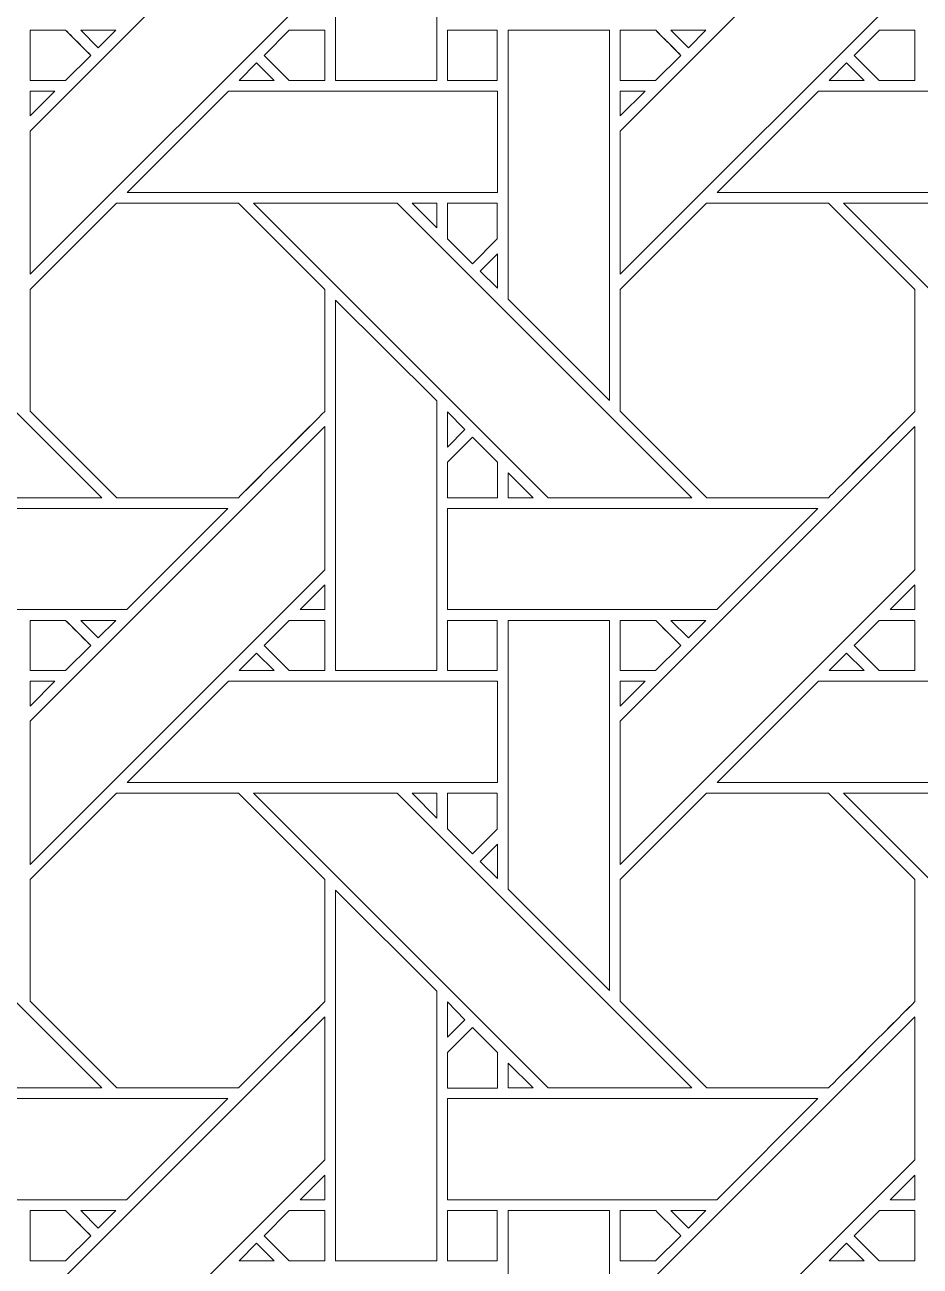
# Model space of a CAD drawing. Header units: inches. Extents: x 3.4 to 21.4, y 0.1 to 18.1.
# Drawn here: x 6.919 to 8.359, y 4.302 to 6.298 of the extents above; entities that cross this region are included whole.
import ezdxf

# ---------------------------------------------------------------- set-up
doc = ezdxf.new("R2010")
doc.units = ezdxf.units.IN
doc.header["$MEASUREMENT"] = 0
doc.layers.add('Design', color=7, linetype='Continuous', lineweight=0)

msp = doc.modelspace()

# ---------------------------------------------------------------- linework, layer by layer
at = {"layer": 'Design'}
for points, knots in [([(12.3829, 18.0948), (7.4123, 18.0948), (3.3829, 14.0653), (3.3829, 9.0948), (3.3829, 4.1242), (7.4123, 0.0948), (12.3829, 0.0948), (17.3534, 0.0948), (21.3829, 4.1242), (21.3829, 9.0948), (21.3829, 14.0653), (17.3534, 18.0948), (12.3829, 18.0948)], [0, 0, 0, 0, 1, 1, 1, 2, 2, 2, 3, 3, 3, 4, 4, 4, 4]), ([(12.3829, 17.2202), (7.8953, 17.2202), (4.2574, 13.5823), (4.2574, 9.0948), (4.2574, 4.6072), (7.8953, 0.9693), (12.3829, 0.9693), (16.8704, 0.9693), (20.5083, 4.6072), (20.5083, 9.0948), (20.5083, 13.5823), (16.8704, 17.2202), (12.3829, 17.2202)], [0, 0, 0, 0, 1, 1, 1, 2, 2, 2, 3, 3, 3, 4, 4, 4, 4]), ([(7.5816, 6.6419), (7.5816, 6.6419), (7.5816, 6.2082), (7.5816, 6.2082), (7.5816, 6.2082), (7.4188, 6.2082), (7.4188, 6.2082), (7.4188, 6.2082), (7.4188, 6.8041), (7.4188, 6.8041), (7.4188, 6.8041), (7.5816, 6.6419), (7.5816, 6.6419)], [0, 0, 0, 0, 1, 1, 1, 2, 2, 2, 3, 3, 3, 4, 4, 4, 4]), ([(6.928, 6.1269), (6.928, 6.1269), (7.4017, 6.6005), (7.4017, 6.6005), (7.4017, 6.6005), (7.4017, 6.3705), (7.4017, 6.3705), (7.4017, 6.3705), (6.928, 5.8968), (6.928, 5.8968), (6.928, 5.8968), (6.928, 6.1269), (6.928, 6.1269)], [0, 0, 0, 0, 1, 1, 1, 2, 2, 2, 3, 3, 3, 4, 4, 4, 4]), ([(7.8768, 6.1269), (7.8768, 6.1269), (8.3504, 6.6005), (8.3504, 6.6005), (8.3504, 6.6005), (8.3504, 6.3705), (8.3504, 6.3705), (8.3504, 6.3705), (7.8768, 5.8968), (7.8768, 5.8968), (7.8768, 5.8968), (7.8768, 6.1269), (7.8768, 6.1269)], [0, 0, 0, 0, 1, 1, 1, 2, 2, 2, 3, 3, 3, 4, 4, 4, 4]), ([(6.985, 6.289), (6.9902, 6.2839), (7.021, 6.2531), (7.0254, 6.2486), (7.0254, 6.2486), (6.985, 6.2082), (6.985, 6.2082), (6.985, 6.2082), (6.928, 6.2082), (6.928, 6.2082), (6.928, 6.2082), (6.928, 6.289), (6.928, 6.289), (6.928, 6.289), (6.985, 6.289), (6.985, 6.289)], [0, 0, 0, 0, 1, 1, 1, 2, 2, 2, 3, 3, 3, 4, 4, 4, 5, 5, 5, 5]), ([(6.928, 6.289), (6.928, 6.289), (6.985, 6.289), (6.985, 6.289), (6.9907, 6.2834), (7.0014, 6.2727), (7.0111, 6.263), (7.0111, 6.263), (7.0254, 6.2486), (7.0254, 6.2486), (7.0254, 6.2486), (6.985, 6.2082), (6.985, 6.2082), (6.985, 6.2082), (6.928, 6.2082), (6.928, 6.2082), (6.928, 6.2082), (6.928, 6.289), (6.928, 6.289)], [0, 0, 0, 0, 1, 1, 1, 2, 2, 2, 3, 3, 3, 4, 4, 4, 5, 5, 5, 6, 6, 6, 6]), ([(7.0659, 6.289), (7.0659, 6.289), (7.0376, 6.2608), (7.0376, 6.2608), (7.0376, 6.2608), (7.0095, 6.289), (7.0095, 6.289), (7.0095, 6.289), (7.0659, 6.289), (7.0659, 6.289)], [0, 0, 0, 0, 1, 1, 1, 2, 2, 2, 3, 3, 3, 3]), ([(7.3445, 6.2082), (7.3445, 6.2082), (7.3042, 6.2486), (7.3042, 6.2486), (7.3042, 6.2486), (7.3446, 6.289), (7.3446, 6.289), (7.3446, 6.289), (7.4017, 6.289), (7.4017, 6.289), (7.4017, 6.289), (7.4017, 6.2082), (7.4017, 6.2082), (7.4017, 6.2082), (7.3445, 6.2082), (7.3445, 6.2082)], [0, 0, 0, 0, 1, 1, 1, 2, 2, 2, 3, 3, 3, 4, 4, 4, 5, 5, 5, 5]), ([(7.3042, 6.2486), (7.3042, 6.2486), (7.3446, 6.289), (7.3446, 6.289), (7.3446, 6.289), (7.4017, 6.289), (7.4017, 6.289), (7.4017, 6.289), (7.4017, 6.2082), (7.4017, 6.2082), (7.4017, 6.2082), (7.3445, 6.2082), (7.3445, 6.2082), (7.3445, 6.2082), (7.3042, 6.2486), (7.3042, 6.2486)], [0, 0, 0, 0, 1, 1, 1, 2, 2, 2, 3, 3, 3, 4, 4, 4, 5, 5, 5, 5]), ([(7.5989, 6.2082), (7.5989, 6.2082), (7.5989, 6.289), (7.5989, 6.289), (7.5989, 6.289), (7.6791, 6.289), (7.6791, 6.289), (7.6791, 6.289), (7.6791, 6.2082), (7.6791, 6.2082), (7.6791, 6.2082), (7.5989, 6.2082), (7.5989, 6.2082)], [0, 0, 0, 0, 1, 1, 1, 2, 2, 2, 3, 3, 3, 4, 4, 4, 4]), ([(7.5989, 6.289), (7.5989, 6.289), (7.6791, 6.289), (7.6791, 6.289), (7.6791, 6.289), (7.6791, 6.2082), (7.6791, 6.2082), (7.6791, 6.2082), (7.5989, 6.2082), (7.5989, 6.2082), (7.5989, 6.2082), (7.5989, 6.289), (7.5989, 6.289)], [0, 0, 0, 0, 1, 1, 1, 2, 2, 2, 3, 3, 3, 4, 4, 4, 4]), ([(7.8596, 6.289), (7.8596, 6.289), (7.8596, 5.6939), (7.8596, 5.6939), (7.8596, 5.6939), (7.6967, 5.8568), (7.6967, 5.8568), (7.6967, 5.8568), (7.6967, 6.289), (7.6967, 6.289), (7.6967, 6.289), (7.8596, 6.289), (7.8596, 6.289)], [0, 0, 0, 0, 1, 1, 1, 2, 2, 2, 3, 3, 3, 4, 4, 4, 4]), ([(7.8767, 6.2082), (7.8767, 6.2082), (7.8767, 6.289), (7.8767, 6.289), (7.8767, 6.289), (7.9338, 6.289), (7.9338, 6.289), (7.9389, 6.2839), (7.9697, 6.2531), (7.9741, 6.2486), (7.9741, 6.2486), (7.9337, 6.2082), (7.9337, 6.2082), (7.9337, 6.2082), (7.8767, 6.2082), (7.8767, 6.2082)], [0, 0, 0, 0, 1, 1, 1, 2, 2, 2, 3, 3, 3, 4, 4, 4, 5, 5, 5, 5]), ([(7.959, 6.2638), (7.959, 6.2638), (7.9741, 6.2486), (7.9741, 6.2486), (7.9741, 6.2486), (7.9337, 6.2082), (7.9337, 6.2082), (7.9337, 6.2082), (7.8767, 6.2082), (7.8767, 6.2082), (7.8767, 6.2082), (7.8767, 6.289), (7.8767, 6.289), (7.8767, 6.289), (7.9338, 6.289), (7.9338, 6.289), (7.9393, 6.2835), (7.9495, 6.2733), (7.959, 6.2638)], [0, 0, 0, 0, 1, 1, 1, 2, 2, 2, 3, 3, 3, 4, 4, 4, 5, 5, 5, 6, 6, 6, 6]), ([(7.9582, 6.289), (7.9582, 6.289), (8.0146, 6.289), (8.0146, 6.289), (8.0146, 6.289), (7.9864, 6.2608), (7.9864, 6.2608), (7.9864, 6.2608), (7.9582, 6.289), (7.9582, 6.289)], [0, 0, 0, 0, 1, 1, 1, 2, 2, 2, 3, 3, 3, 3]), ([(8.2933, 6.2082), (8.2933, 6.2082), (8.2529, 6.2486), (8.2529, 6.2486), (8.2529, 6.2486), (8.2934, 6.289), (8.2934, 6.289), (8.2934, 6.289), (8.3504, 6.289), (8.3504, 6.289), (8.3504, 6.289), (8.3504, 6.2082), (8.3504, 6.2082), (8.3504, 6.2082), (8.2933, 6.2082), (8.2933, 6.2082)], [0, 0, 0, 0, 1, 1, 1, 2, 2, 2, 3, 3, 3, 4, 4, 4, 5, 5, 5, 5]), ([(8.2529, 6.2486), (8.2529, 6.2486), (8.2934, 6.289), (8.2934, 6.289), (8.2934, 6.289), (8.3504, 6.289), (8.3504, 6.289), (8.3504, 6.289), (8.3504, 6.2082), (8.3504, 6.2082), (8.3504, 6.2082), (8.2933, 6.2082), (8.2933, 6.2082), (8.2933, 6.2082), (8.2529, 6.2486), (8.2529, 6.2486)], [0, 0, 0, 0, 1, 1, 1, 2, 2, 2, 3, 3, 3, 4, 4, 4, 5, 5, 5, 5]), ([(7.3204, 6.2082), (7.3204, 6.2082), (7.2639, 6.2082), (7.2639, 6.2082), (7.2639, 6.2082), (7.2921, 6.2365), (7.2921, 6.2365), (7.2921, 6.2365), (7.3204, 6.2082), (7.3204, 6.2082)], [0, 0, 0, 0, 1, 1, 1, 2, 2, 2, 3, 3, 3, 3]), ([(8.2691, 6.2082), (8.2691, 6.2082), (8.2126, 6.2082), (8.2126, 6.2082), (8.2126, 6.2082), (8.2408, 6.2365), (8.2408, 6.2365), (8.2408, 6.2365), (8.2691, 6.2082), (8.2691, 6.2082)], [0, 0, 0, 0, 1, 1, 1, 2, 2, 2, 3, 3, 3, 3]), ([(6.9679, 6.1911), (6.9679, 6.1911), (6.928, 6.1513), (6.928, 6.1513), (6.928, 6.1513), (6.928, 6.1911), (6.928, 6.1911), (6.928, 6.1911), (6.9679, 6.1911), (6.9679, 6.1911)], [0, 0, 0, 0, 1, 1, 1, 2, 2, 2, 3, 3, 3, 3]), ([(7.2467, 6.1911), (7.2467, 6.1911), (7.6792, 6.1911), (7.6792, 6.1911), (7.6792, 6.1911), (7.6792, 6.0283), (7.6792, 6.0283), (7.6792, 6.0283), (7.0839, 6.0283), (7.0839, 6.0283), (7.0839, 6.0283), (7.2467, 6.1911), (7.2467, 6.1911)], [0, 0, 0, 0, 1, 1, 1, 2, 2, 2, 3, 3, 3, 4, 4, 4, 4]), ([(7.9166, 6.1911), (7.9166, 6.1911), (7.8768, 6.1513), (7.8768, 6.1513), (7.8768, 6.1513), (7.8768, 6.1911), (7.8768, 6.1911), (7.8768, 6.1911), (7.9166, 6.1911), (7.9166, 6.1911)], [0, 0, 0, 0, 1, 1, 1, 2, 2, 2, 3, 3, 3, 3]), ([(8.0326, 6.0283), (8.0326, 6.0283), (8.1954, 6.1911), (8.1954, 6.1911), (8.1954, 6.1911), (8.6279, 6.1911), (8.6279, 6.1911), (8.6279, 6.1911), (8.6279, 6.0283), (8.6279, 6.0283), (8.6279, 6.0283), (8.0326, 6.0283), (8.0326, 6.0283)], [0, 0, 0, 0, 1, 1, 1, 2, 2, 2, 3, 3, 3, 4, 4, 4, 4]), ([(6.3385, 6.0112), (6.3385, 6.0112), (6.5694, 6.0112), (6.5694, 6.0112), (6.5694, 6.0112), (7.043, 5.5375), (7.043, 5.5375), (7.043, 5.5375), (6.812, 5.5375), (6.812, 5.5375), (6.812, 5.5375), (6.3385, 6.0112), (6.3385, 6.0112)], [0, 0, 0, 0, 1, 1, 1, 2, 2, 2, 3, 3, 3, 4, 4, 4, 4]), ([(7.0667, 6.0111), (7.0667, 6.0111), (7.2629, 6.0111), (7.2629, 6.0111), (7.2629, 6.0111), (7.4016, 5.8724), (7.4016, 5.8724), (7.4016, 5.8724), (7.4016, 5.6762), (7.4016, 5.6762), (7.3838, 5.6582), (7.2719, 5.5465), (7.2629, 5.5375), (7.2629, 5.5375), (7.0672, 5.5375), (7.0672, 5.5375), (7.0672, 5.5375), (6.928, 5.6767), (6.928, 5.6767), (6.928, 5.6767), (6.928, 5.8724), (6.928, 5.8724), (6.928, 5.8724), (7.0667, 6.0111), (7.0667, 6.0111)], [0, 0, 0, 0, 1, 1, 1, 2, 2, 2, 3, 3, 3, 4, 4, 4, 5, 5, 5, 6, 6, 6, 7, 7, 7, 8, 8, 8, 8]), ([(6.928, 5.6767), (6.928, 5.6767), (6.928, 5.8724), (6.928, 5.8724), (6.928, 5.8724), (7.0667, 6.0111), (7.0667, 6.0111), (7.0667, 6.0111), (7.2629, 6.0111), (7.2629, 6.0111), (7.2629, 6.0111), (7.4016, 5.8724), (7.4016, 5.8724), (7.4016, 5.8724), (7.4016, 5.6762), (7.4016, 5.6762), (7.3836, 5.658), (7.2717, 5.5463), (7.2629, 5.5375), (7.2629, 5.5375), (7.0672, 5.5375), (7.0672, 5.5375), (7.0672, 5.5375), (6.928, 5.6767), (6.928, 5.6767)], [0, 0, 0, 0, 1, 1, 1, 2, 2, 2, 3, 3, 3, 4, 4, 4, 5, 5, 5, 6, 6, 6, 7, 7, 7, 8, 8, 8, 8]), ([(7.2872, 6.0112), (7.2872, 6.0112), (7.5181, 6.0112), (7.5181, 6.0112), (7.5181, 6.0112), (7.9918, 5.5375), (7.9918, 5.5375), (7.9918, 5.5375), (7.7607, 5.5375), (7.7607, 5.5375), (7.7607, 5.5375), (7.2872, 6.0112), (7.2872, 6.0112)], [0, 0, 0, 0, 1, 1, 1, 2, 2, 2, 3, 3, 3, 4, 4, 4, 4]), ([(7.5817, 6.0111), (7.5817, 6.0111), (7.5817, 5.9713), (7.5817, 5.9713), (7.5817, 5.9713), (7.5422, 6.0111), (7.5422, 6.0111), (7.5422, 6.0111), (7.5817, 6.0111), (7.5817, 6.0111)], [0, 0, 0, 0, 1, 1, 1, 2, 2, 2, 3, 3, 3, 3]), ([(7.6791, 6.0111), (7.6791, 6.0111), (7.6791, 5.9535), (7.6791, 5.9535), (7.6791, 5.9535), (7.6392, 5.9136), (7.6392, 5.9136), (7.6392, 5.9136), (7.5988, 5.9539), (7.5988, 5.9539), (7.5988, 5.9539), (7.5988, 6.0111), (7.5988, 6.0111), (7.5988, 6.0111), (7.6791, 6.0111), (7.6791, 6.0111)], [0, 0, 0, 0, 1, 1, 1, 2, 2, 2, 3, 3, 3, 4, 4, 4, 5, 5, 5, 5]), ([(7.6392, 5.9136), (7.6392, 5.9136), (7.5988, 5.9539), (7.5988, 5.9539), (7.5988, 5.9539), (7.5988, 6.0111), (7.5988, 6.0111), (7.5988, 6.0111), (7.6791, 6.0111), (7.6791, 6.0111), (7.6791, 6.0111), (7.6791, 5.9535), (7.6791, 5.9535), (7.6791, 5.9535), (7.6392, 5.9136), (7.6392, 5.9136)], [0, 0, 0, 0, 1, 1, 1, 2, 2, 2, 3, 3, 3, 4, 4, 4, 5, 5, 5, 5]), ([(8.2117, 5.5375), (8.2117, 5.5375), (8.016, 5.5375), (8.016, 5.5375), (8.016, 5.5375), (7.8767, 5.6767), (7.8767, 5.6767), (7.8767, 5.6767), (7.8767, 5.8724), (7.8767, 5.8724), (7.8767, 5.8724), (8.0154, 6.0111), (8.0154, 6.0111), (8.0154, 6.0111), (8.2116, 6.0111), (8.2116, 6.0111), (8.2116, 6.0111), (8.3504, 5.8724), (8.3504, 5.8724), (8.3504, 5.8724), (8.3504, 5.6762), (8.3504, 5.6762), (8.3326, 5.6582), (8.2207, 5.5465), (8.2117, 5.5375)], [0, 0, 0, 0, 1, 1, 1, 2, 2, 2, 3, 3, 3, 4, 4, 4, 5, 5, 5, 6, 6, 6, 7, 7, 7, 8, 8, 8, 8]), ([(7.8767, 5.8724), (7.8767, 5.8724), (8.0154, 6.0111), (8.0154, 6.0111), (8.0154, 6.0111), (8.2116, 6.0111), (8.2116, 6.0111), (8.2116, 6.0111), (8.3504, 5.8724), (8.3504, 5.8724), (8.3504, 5.8724), (8.3504, 5.6762), (8.3504, 5.6762), (8.3324, 5.6581), (8.2205, 5.5464), (8.2117, 5.5375), (8.2117, 5.5375), (8.016, 5.5375), (8.016, 5.5375), (8.016, 5.5375), (7.8767, 5.6767), (7.8767, 5.6767), (7.8767, 5.6767), (7.8767, 5.8724), (7.8767, 5.8724)], [0, 0, 0, 0, 1, 1, 1, 2, 2, 2, 3, 3, 3, 4, 4, 4, 5, 5, 5, 6, 6, 6, 7, 7, 7, 8, 8, 8, 8]), ([(8.2359, 6.0112), (8.2359, 6.0112), (8.4669, 6.0112), (8.4669, 6.0112), (8.4669, 6.0112), (8.9405, 5.5375), (8.9405, 5.5375), (8.9405, 5.5375), (8.7095, 5.5375), (8.7095, 5.5375), (8.7095, 5.5375), (8.2359, 6.0112), (8.2359, 6.0112)], [0, 0, 0, 0, 1, 1, 1, 2, 2, 2, 3, 3, 3, 4, 4, 4, 4]), ([(7.6792, 5.9293), (7.6792, 5.9293), (7.6792, 5.8741), (7.6792, 5.8741), (7.6792, 5.8741), (7.6514, 5.9015), (7.6514, 5.9015), (7.6514, 5.9015), (7.6792, 5.9293), (7.6792, 5.9293)], [0, 0, 0, 0, 1, 1, 1, 2, 2, 2, 3, 3, 3, 3]), ([(7.5816, 5.6932), (7.5816, 5.6932), (7.5816, 5.2595), (7.5816, 5.2595), (7.5816, 5.2595), (7.4188, 5.2595), (7.4188, 5.2595), (7.4188, 5.2595), (7.4188, 5.8553), (7.4188, 5.8553), (7.4188, 5.8553), (7.5816, 5.6932), (7.5816, 5.6932)], [0, 0, 0, 0, 1, 1, 1, 2, 2, 2, 3, 3, 3, 4, 4, 4, 4]), ([(7.6271, 5.6471), (7.6271, 5.6471), (7.5989, 5.6189), (7.5989, 5.6189), (7.5989, 5.6189), (7.5989, 5.6757), (7.5989, 5.6757), (7.5989, 5.6757), (7.6271, 5.6471), (7.6271, 5.6471)], [0, 0, 0, 0, 1, 1, 1, 2, 2, 2, 3, 3, 3, 3]), ([(6.928, 5.1782), (6.928, 5.1782), (7.4017, 5.6518), (7.4017, 5.6518), (7.4017, 5.6518), (7.4017, 5.4217), (7.4017, 5.4217), (7.4017, 5.4217), (6.928, 4.9481), (6.928, 4.9481), (6.928, 4.9481), (6.928, 5.1782), (6.928, 5.1782)], [0, 0, 0, 0, 1, 1, 1, 2, 2, 2, 3, 3, 3, 4, 4, 4, 4]), ([(7.8768, 5.1782), (7.8768, 5.1782), (8.3504, 5.6518), (8.3504, 5.6518), (8.3504, 5.6518), (8.3504, 5.4217), (8.3504, 5.4217), (8.3504, 5.4217), (7.8768, 4.9481), (7.8768, 4.9481), (7.8768, 4.9481), (7.8768, 5.1782), (7.8768, 5.1782)], [0, 0, 0, 0, 1, 1, 1, 2, 2, 2, 3, 3, 3, 4, 4, 4, 4]), ([(7.5989, 5.5372), (7.5989, 5.5372), (7.5989, 5.5945), (7.5989, 5.5945), (7.5989, 5.5945), (7.6392, 5.6349), (7.6392, 5.6349), (7.6392, 5.6349), (7.6795, 5.5945), (7.6795, 5.5945), (7.6795, 5.5945), (7.6795, 5.5372), (7.6795, 5.5372), (7.6795, 5.5372), (7.5989, 5.5372), (7.5989, 5.5372)], [0, 0, 0, 0, 1, 1, 1, 2, 2, 2, 3, 3, 3, 4, 4, 4, 5, 5, 5, 5]), ([(7.5989, 5.5945), (7.5989, 5.5945), (7.6392, 5.6349), (7.6392, 5.6349), (7.6392, 5.6349), (7.6795, 5.5945), (7.6795, 5.5945), (7.6795, 5.5945), (7.6795, 5.5372), (7.6795, 5.5372), (7.6795, 5.5372), (7.5989, 5.5372), (7.5989, 5.5372), (7.5989, 5.5372), (7.5989, 5.5945), (7.5989, 5.5945)], [0, 0, 0, 0, 1, 1, 1, 2, 2, 2, 3, 3, 3, 4, 4, 4, 5, 5, 5, 5]), ([(7.7365, 5.5375), (7.7365, 5.5375), (7.6968, 5.5375), (7.6968, 5.5375), (7.6968, 5.5375), (7.6968, 5.5773), (7.6968, 5.5773), (7.6968, 5.5773), (7.7365, 5.5375), (7.7365, 5.5375)], [0, 0, 0, 0, 1, 1, 1, 2, 2, 2, 3, 3, 3, 3]), ([(6.6502, 5.3576), (6.6502, 5.3576), (6.6502, 5.5202), (6.6502, 5.5202), (6.6502, 5.5202), (7.2459, 5.5202), (7.2459, 5.5202), (7.2459, 5.5202), (7.0832, 5.3576), (7.0832, 5.3576), (7.0832, 5.3576), (6.6502, 5.3576), (6.6502, 5.3576)], [0, 0, 0, 0, 1, 1, 1, 2, 2, 2, 3, 3, 3, 4, 4, 4, 4]), ([(7.5989, 5.3576), (7.5989, 5.3576), (7.5989, 5.5202), (7.5989, 5.5202), (7.5989, 5.5202), (8.1946, 5.5202), (8.1946, 5.5202), (8.1946, 5.5202), (8.0319, 5.3576), (8.0319, 5.3576), (8.0319, 5.3576), (7.5989, 5.3576), (7.5989, 5.3576)], [0, 0, 0, 0, 1, 1, 1, 2, 2, 2, 3, 3, 3, 4, 4, 4, 4]), ([(7.3619, 5.3576), (7.3619, 5.3576), (7.4017, 5.3973), (7.4017, 5.3973), (7.4017, 5.3973), (7.4017, 5.3576), (7.4017, 5.3576), (7.4017, 5.3576), (7.3619, 5.3576), (7.3619, 5.3576)], [0, 0, 0, 0, 1, 1, 1, 2, 2, 2, 3, 3, 3, 3]), ([(8.3107, 5.3576), (8.3107, 5.3576), (8.3504, 5.3973), (8.3504, 5.3973), (8.3504, 5.3973), (8.3504, 5.3576), (8.3504, 5.3576), (8.3504, 5.3576), (8.3107, 5.3576), (8.3107, 5.3576)], [0, 0, 0, 0, 1, 1, 1, 2, 2, 2, 3, 3, 3, 3]), ([(6.985, 5.3403), (6.9902, 5.3351), (7.021, 5.3043), (7.0254, 5.2999), (7.0254, 5.2999), (6.985, 5.2595), (6.985, 5.2595), (6.985, 5.2595), (6.928, 5.2595), (6.928, 5.2595), (6.928, 5.2595), (6.928, 5.3403), (6.928, 5.3403), (6.928, 5.3403), (6.985, 5.3403), (6.985, 5.3403)], [0, 0, 0, 0, 1, 1, 1, 2, 2, 2, 3, 3, 3, 4, 4, 4, 5, 5, 5, 5]), ([(7.0096, 5.3158), (7.0155, 5.3098), (7.0212, 5.3041), (7.0254, 5.2999), (7.0254, 5.2999), (6.985, 5.2595), (6.985, 5.2595), (6.985, 5.2595), (6.928, 5.2595), (6.928, 5.2595), (6.928, 5.2595), (6.928, 5.3403), (6.928, 5.3403), (6.928, 5.3403), (6.985, 5.3403), (6.985, 5.3403), (6.9904, 5.3349), (7.0003, 5.3251), (7.0096, 5.3158)], [0, 0, 0, 0, 1, 1, 1, 2, 2, 2, 3, 3, 3, 4, 4, 4, 5, 5, 5, 6, 6, 6, 6]), ([(7.0095, 5.3403), (7.0095, 5.3403), (7.0659, 5.3403), (7.0659, 5.3403), (7.0659, 5.3403), (7.0376, 5.3121), (7.0376, 5.3121), (7.0376, 5.3121), (7.0095, 5.3403), (7.0095, 5.3403)], [0, 0, 0, 0, 1, 1, 1, 2, 2, 2, 3, 3, 3, 3]), ([(7.3445, 5.2595), (7.3445, 5.2595), (7.3042, 5.2998), (7.3042, 5.2998), (7.3042, 5.2998), (7.3446, 5.3403), (7.3446, 5.3403), (7.3446, 5.3403), (7.4017, 5.3403), (7.4017, 5.3403), (7.4017, 5.3403), (7.4017, 5.2595), (7.4017, 5.2595), (7.4017, 5.2595), (7.3445, 5.2595), (7.3445, 5.2595)], [0, 0, 0, 0, 1, 1, 1, 2, 2, 2, 3, 3, 3, 4, 4, 4, 5, 5, 5, 5]), ([(7.3042, 5.2998), (7.3042, 5.2998), (7.3446, 5.3403), (7.3446, 5.3403), (7.3446, 5.3403), (7.4017, 5.3403), (7.4017, 5.3403), (7.4017, 5.3403), (7.4017, 5.2595), (7.4017, 5.2595), (7.4017, 5.2595), (7.3445, 5.2595), (7.3445, 5.2595), (7.3445, 5.2595), (7.3042, 5.2998), (7.3042, 5.2998)], [0, 0, 0, 0, 1, 1, 1, 2, 2, 2, 3, 3, 3, 4, 4, 4, 5, 5, 5, 5]), ([(7.5989, 5.2595), (7.5989, 5.2595), (7.5989, 5.3403), (7.5989, 5.3403), (7.5989, 5.3403), (7.6791, 5.3403), (7.6791, 5.3403), (7.6791, 5.3403), (7.6791, 5.2595), (7.6791, 5.2595), (7.6791, 5.2595), (7.5989, 5.2595), (7.5989, 5.2595)], [0, 0, 0, 0, 1, 1, 1, 2, 2, 2, 3, 3, 3, 4, 4, 4, 4]), ([(7.5989, 5.3403), (7.5989, 5.3403), (7.6791, 5.3403), (7.6791, 5.3403), (7.6791, 5.3403), (7.6791, 5.2595), (7.6791, 5.2595), (7.6791, 5.2595), (7.5989, 5.2595), (7.5989, 5.2595), (7.5989, 5.2595), (7.5989, 5.3403), (7.5989, 5.3403)], [0, 0, 0, 0, 1, 1, 1, 2, 2, 2, 3, 3, 3, 4, 4, 4, 4]), ([(7.8596, 5.3403), (7.8596, 5.3403), (7.8596, 4.7452), (7.8596, 4.7452), (7.8596, 4.7452), (7.6967, 4.9081), (7.6967, 4.9081), (7.6967, 4.9081), (7.6967, 5.3403), (7.6967, 5.3403), (7.6967, 5.3403), (7.8596, 5.3403), (7.8596, 5.3403)], [0, 0, 0, 0, 1, 1, 1, 2, 2, 2, 3, 3, 3, 4, 4, 4, 4]), ([(7.8767, 5.2595), (7.8767, 5.2595), (7.8767, 5.3403), (7.8767, 5.3403), (7.8767, 5.3403), (7.9338, 5.3403), (7.9338, 5.3403), (7.9389, 5.3351), (7.9697, 5.3043), (7.9741, 5.2999), (7.9741, 5.2999), (7.9337, 5.2595), (7.9337, 5.2595), (7.9337, 5.2595), (7.8767, 5.2595), (7.8767, 5.2595)], [0, 0, 0, 0, 1, 1, 1, 2, 2, 2, 3, 3, 3, 4, 4, 4, 5, 5, 5, 5]), ([(7.8767, 5.3403), (7.8767, 5.3403), (7.9338, 5.3403), (7.9338, 5.3403), (7.939, 5.3351), (7.9698, 5.3042), (7.9741, 5.2999), (7.9741, 5.2999), (7.9337, 5.2595), (7.9337, 5.2595), (7.9337, 5.2595), (7.8767, 5.2595), (7.8767, 5.2595), (7.8767, 5.2595), (7.8767, 5.3403), (7.8767, 5.3403)], [0, 0, 0, 0, 1, 1, 1, 2, 2, 2, 3, 3, 3, 4, 4, 4, 5, 5, 5, 5]), ([(8.0146, 5.3403), (8.0146, 5.3403), (7.9864, 5.3121), (7.9864, 5.3121), (7.9864, 5.3121), (7.9582, 5.3403), (7.9582, 5.3403), (7.9582, 5.3403), (8.0146, 5.3403), (8.0146, 5.3403)], [0, 0, 0, 0, 1, 1, 1, 2, 2, 2, 3, 3, 3, 3]), ([(8.2933, 5.2595), (8.2933, 5.2595), (8.2529, 5.2998), (8.2529, 5.2998), (8.2529, 5.2998), (8.2933, 5.3403), (8.2933, 5.3403), (8.2933, 5.3403), (8.3504, 5.3403), (8.3504, 5.3403), (8.3504, 5.3403), (8.3504, 5.2595), (8.3504, 5.2595), (8.3504, 5.2595), (8.2933, 5.2595), (8.2933, 5.2595)], [0, 0, 0, 0, 1, 1, 1, 2, 2, 2, 3, 3, 3, 4, 4, 4, 5, 5, 5, 5]), ([(8.2529, 5.2998), (8.2529, 5.2998), (8.2933, 5.3403), (8.2933, 5.3403), (8.2933, 5.3403), (8.3504, 5.3403), (8.3504, 5.3403), (8.3504, 5.3403), (8.3504, 5.2595), (8.3504, 5.2595), (8.3504, 5.2595), (8.2933, 5.2595), (8.2933, 5.2595), (8.2933, 5.2595), (8.2529, 5.2998), (8.2529, 5.2998)], [0, 0, 0, 0, 1, 1, 1, 2, 2, 2, 3, 3, 3, 4, 4, 4, 5, 5, 5, 5]), ([(7.3204, 5.2595), (7.3204, 5.2595), (7.2639, 5.2595), (7.2639, 5.2595), (7.2639, 5.2595), (7.2921, 5.2878), (7.2921, 5.2878), (7.2921, 5.2878), (7.3204, 5.2595), (7.3204, 5.2595)], [0, 0, 0, 0, 1, 1, 1, 2, 2, 2, 3, 3, 3, 3]), ([(8.2691, 5.2595), (8.2691, 5.2595), (8.2126, 5.2595), (8.2126, 5.2595), (8.2126, 5.2595), (8.2408, 5.2878), (8.2408, 5.2878), (8.2408, 5.2878), (8.2691, 5.2595), (8.2691, 5.2595)], [0, 0, 0, 0, 1, 1, 1, 2, 2, 2, 3, 3, 3, 3]), ([(6.9679, 5.2424), (6.9679, 5.2424), (6.928, 5.2025), (6.928, 5.2025), (6.928, 5.2025), (6.928, 5.2424), (6.928, 5.2424), (6.928, 5.2424), (6.9679, 5.2424), (6.9679, 5.2424)], [0, 0, 0, 0, 1, 1, 1, 2, 2, 2, 3, 3, 3, 3]), ([(7.2467, 5.2424), (7.2467, 5.2424), (7.6792, 5.2424), (7.6792, 5.2424), (7.6792, 5.2424), (7.6792, 5.0795), (7.6792, 5.0795), (7.6792, 5.0795), (7.0839, 5.0795), (7.0839, 5.0795), (7.0839, 5.0795), (7.2467, 5.2424), (7.2467, 5.2424)], [0, 0, 0, 0, 1, 1, 1, 2, 2, 2, 3, 3, 3, 4, 4, 4, 4]), ([(7.9166, 5.2424), (7.9166, 5.2424), (7.8768, 5.2025), (7.8768, 5.2025), (7.8768, 5.2025), (7.8768, 5.2424), (7.8768, 5.2424), (7.8768, 5.2424), (7.9166, 5.2424), (7.9166, 5.2424)], [0, 0, 0, 0, 1, 1, 1, 2, 2, 2, 3, 3, 3, 3]), ([(8.1954, 5.2424), (8.1954, 5.2424), (8.6279, 5.2424), (8.6279, 5.2424), (8.6279, 5.2424), (8.6279, 5.0795), (8.6279, 5.0795), (8.6279, 5.0795), (8.0326, 5.0795), (8.0326, 5.0795), (8.0326, 5.0795), (8.1954, 5.2424), (8.1954, 5.2424)], [0, 0, 0, 0, 1, 1, 1, 2, 2, 2, 3, 3, 3, 4, 4, 4, 4]), ([(6.3385, 5.0624), (6.3385, 5.0624), (6.5694, 5.0624), (6.5694, 5.0624), (6.5694, 5.0624), (7.043, 4.5888), (7.043, 4.5888), (7.043, 4.5888), (6.812, 4.5888), (6.812, 4.5888), (6.812, 4.5888), (6.3385, 5.0624), (6.3385, 5.0624)], [0, 0, 0, 0, 1, 1, 1, 2, 2, 2, 3, 3, 3, 4, 4, 4, 4]), ([(7.0667, 5.0624), (7.0667, 5.0624), (7.2629, 5.0624), (7.2629, 5.0624), (7.2629, 5.0624), (7.4016, 4.9237), (7.4016, 4.9237), (7.4016, 4.9237), (7.4016, 4.7274), (7.4016, 4.7274), (7.3838, 4.7095), (7.2719, 4.5978), (7.2629, 4.5888), (7.2629, 4.5888), (7.0672, 4.5888), (7.0672, 4.5888), (7.0672, 4.5888), (6.928, 4.728), (6.928, 4.728), (6.928, 4.728), (6.928, 4.9237), (6.928, 4.9237), (6.928, 4.9237), (7.0667, 5.0624), (7.0667, 5.0624)], [0, 0, 0, 0, 1, 1, 1, 2, 2, 2, 3, 3, 3, 4, 4, 4, 5, 5, 5, 6, 6, 6, 7, 7, 7, 8, 8, 8, 8]), ([(6.928, 4.9237), (6.928, 4.9237), (7.0667, 5.0624), (7.0667, 5.0624), (7.0667, 5.0624), (7.2629, 5.0624), (7.2629, 5.0624), (7.2629, 5.0624), (7.4016, 4.9237), (7.4016, 4.9237), (7.4016, 4.9237), (7.4016, 4.7274), (7.4016, 4.7274), (7.3836, 4.7093), (7.2717, 4.5976), (7.2629, 4.5888), (7.2629, 4.5888), (7.0672, 4.5888), (7.0672, 4.5888), (7.0672, 4.5888), (6.928, 4.728), (6.928, 4.728), (6.928, 4.728), (6.928, 4.9237), (6.928, 4.9237)], [0, 0, 0, 0, 1, 1, 1, 2, 2, 2, 3, 3, 3, 4, 4, 4, 5, 5, 5, 6, 6, 6, 7, 7, 7, 8, 8, 8, 8]), ([(7.2872, 5.0624), (7.2872, 5.0624), (7.5181, 5.0624), (7.5181, 5.0624), (7.5181, 5.0624), (7.9918, 4.5888), (7.9918, 4.5888), (7.9918, 4.5888), (7.7607, 4.5888), (7.7607, 4.5888), (7.7607, 4.5888), (7.2872, 5.0624), (7.2872, 5.0624)], [0, 0, 0, 0, 1, 1, 1, 2, 2, 2, 3, 3, 3, 4, 4, 4, 4]), ([(7.5817, 5.0624), (7.5817, 5.0624), (7.5817, 5.0226), (7.5817, 5.0226), (7.5817, 5.0226), (7.5422, 5.0624), (7.5422, 5.0624), (7.5422, 5.0624), (7.5817, 5.0624), (7.5817, 5.0624)], [0, 0, 0, 0, 1, 1, 1, 2, 2, 2, 3, 3, 3, 3]), ([(7.6791, 5.0624), (7.6791, 5.0624), (7.6791, 5.0048), (7.6791, 5.0048), (7.6791, 5.0048), (7.6392, 4.9648), (7.6392, 4.9648), (7.6392, 4.9648), (7.5988, 5.0052), (7.5988, 5.0052), (7.5988, 5.0052), (7.5988, 5.0624), (7.5988, 5.0624), (7.5988, 5.0624), (7.6791, 5.0624), (7.6791, 5.0624)], [0, 0, 0, 0, 1, 1, 1, 2, 2, 2, 3, 3, 3, 4, 4, 4, 5, 5, 5, 5]), ([(7.6392, 4.9648), (7.6392, 4.9648), (7.5988, 5.0052), (7.5988, 5.0052), (7.5988, 5.0052), (7.5988, 5.0624), (7.5988, 5.0624), (7.5988, 5.0624), (7.6791, 5.0624), (7.6791, 5.0624), (7.6791, 5.0624), (7.6791, 5.0048), (7.6791, 5.0048), (7.6791, 5.0048), (7.6392, 4.9648), (7.6392, 4.9648)], [0, 0, 0, 0, 1, 1, 1, 2, 2, 2, 3, 3, 3, 4, 4, 4, 5, 5, 5, 5]), ([(8.2117, 4.5888), (8.2117, 4.5888), (8.016, 4.5888), (8.016, 4.5888), (8.016, 4.5888), (7.8767, 4.728), (7.8767, 4.728), (7.8767, 4.728), (7.8767, 4.9237), (7.8767, 4.9237), (7.8767, 4.9237), (8.0154, 5.0624), (8.0154, 5.0624), (8.0154, 5.0624), (8.2116, 5.0624), (8.2116, 5.0624), (8.2116, 5.0624), (8.3504, 4.9237), (8.3504, 4.9237), (8.3504, 4.9237), (8.3504, 4.7274), (8.3504, 4.7274), (8.3326, 4.7095), (8.2207, 4.5978), (8.2117, 4.5888)], [0, 0, 0, 0, 1, 1, 1, 2, 2, 2, 3, 3, 3, 4, 4, 4, 5, 5, 5, 6, 6, 6, 7, 7, 7, 8, 8, 8, 8]), ([(7.8767, 4.728), (7.8767, 4.728), (7.8767, 4.9237), (7.8767, 4.9237), (7.8767, 4.9237), (8.0154, 5.0624), (8.0154, 5.0624), (8.0154, 5.0624), (8.2116, 5.0624), (8.2116, 5.0624), (8.2116, 5.0624), (8.3504, 4.9237), (8.3504, 4.9237), (8.3504, 4.9237), (8.3504, 4.7274), (8.3504, 4.7274), (8.3324, 4.7094), (8.2206, 4.5977), (8.2117, 4.5888), (8.2117, 4.5888), (8.016, 4.5888), (8.016, 4.5888), (8.016, 4.5888), (7.8767, 4.728), (7.8767, 4.728)], [0, 0, 0, 0, 1, 1, 1, 2, 2, 2, 3, 3, 3, 4, 4, 4, 5, 5, 5, 6, 6, 6, 7, 7, 7, 8, 8, 8, 8]), ([(8.2359, 5.0624), (8.2359, 5.0624), (8.4669, 5.0624), (8.4669, 5.0624), (8.4669, 5.0624), (8.9405, 4.5888), (8.9405, 4.5888), (8.9405, 4.5888), (8.7095, 4.5888), (8.7095, 4.5888), (8.7095, 4.5888), (8.2359, 5.0624), (8.2359, 5.0624)], [0, 0, 0, 0, 1, 1, 1, 2, 2, 2, 3, 3, 3, 4, 4, 4, 4]), ([(7.6792, 4.9806), (7.6792, 4.9806), (7.6792, 4.9254), (7.6792, 4.9254), (7.6792, 4.9254), (7.6514, 4.9528), (7.6514, 4.9528), (7.6514, 4.9528), (7.6792, 4.9806), (7.6792, 4.9806)], [0, 0, 0, 0, 1, 1, 1, 2, 2, 2, 3, 3, 3, 3]), ([(7.5816, 4.7445), (7.5816, 4.7445), (7.5816, 4.3108), (7.5816, 4.3108), (7.5816, 4.3108), (7.4188, 4.3108), (7.4188, 4.3108), (7.4188, 4.3108), (7.4188, 4.9066), (7.4188, 4.9066), (7.4188, 4.9066), (7.5816, 4.7445), (7.5816, 4.7445)], [0, 0, 0, 0, 1, 1, 1, 2, 2, 2, 3, 3, 3, 4, 4, 4, 4]), ([(7.5989, 4.6702), (7.5989, 4.6702), (7.5989, 4.727), (7.5989, 4.727), (7.5989, 4.727), (7.6271, 4.6984), (7.6271, 4.6984), (7.6271, 4.6984), (7.5989, 4.6702), (7.5989, 4.6702)], [0, 0, 0, 0, 1, 1, 1, 2, 2, 2, 3, 3, 3, 3]), ([(6.928, 4.2294), (6.928, 4.2294), (7.4017, 4.703), (7.4017, 4.703), (7.4017, 4.703), (7.4017, 4.473), (7.4017, 4.473), (7.4017, 4.473), (6.928, 3.9994), (6.928, 3.9994), (6.928, 3.9994), (6.928, 4.2294), (6.928, 4.2294)], [0, 0, 0, 0, 1, 1, 1, 2, 2, 2, 3, 3, 3, 4, 4, 4, 4]), ([(7.8768, 4.2294), (7.8768, 4.2294), (8.3504, 4.703), (8.3504, 4.703), (8.3504, 4.703), (8.3504, 4.473), (8.3504, 4.473), (8.3504, 4.473), (7.8768, 3.9994), (7.8768, 3.9994), (7.8768, 3.9994), (7.8768, 4.2294), (7.8768, 4.2294)], [0, 0, 0, 0, 1, 1, 1, 2, 2, 2, 3, 3, 3, 4, 4, 4, 4]), ([(7.5989, 4.5885), (7.5989, 4.5885), (7.5989, 4.6458), (7.5989, 4.6458), (7.5989, 4.6458), (7.6392, 4.6861), (7.6392, 4.6861), (7.6392, 4.6861), (7.6795, 4.6458), (7.6795, 4.6458), (7.6795, 4.6458), (7.6795, 4.5885), (7.6795, 4.5885), (7.6795, 4.5885), (7.5989, 4.5885), (7.5989, 4.5885)], [0, 0, 0, 0, 1, 1, 1, 2, 2, 2, 3, 3, 3, 4, 4, 4, 5, 5, 5, 5]), ([(7.5989, 4.5885), (7.5989, 4.5885), (7.5989, 4.6458), (7.5989, 4.6458), (7.5989, 4.6458), (7.6392, 4.6861), (7.6392, 4.6861), (7.6392, 4.6861), (7.6795, 4.6458), (7.6795, 4.6458), (7.6795, 4.6458), (7.6795, 4.5885), (7.6795, 4.5885), (7.6795, 4.5885), (7.5989, 4.5885), (7.5989, 4.5885)], [0, 0, 0, 0, 1, 1, 1, 2, 2, 2, 3, 3, 3, 4, 4, 4, 5, 5, 5, 5]), ([(7.7365, 4.5888), (7.7365, 4.5888), (7.6968, 4.5888), (7.6968, 4.5888), (7.6968, 4.5888), (7.6968, 4.6286), (7.6968, 4.6286), (7.6968, 4.6286), (7.7365, 4.5888), (7.7365, 4.5888)], [0, 0, 0, 0, 1, 1, 1, 2, 2, 2, 3, 3, 3, 3]), ([(6.6502, 4.4088), (6.6502, 4.4088), (6.6502, 4.5715), (6.6502, 4.5715), (6.6502, 4.5715), (7.2459, 4.5715), (7.2459, 4.5715), (7.2459, 4.5715), (7.0831, 4.4088), (7.0831, 4.4088), (7.0831, 4.4088), (6.6502, 4.4088), (6.6502, 4.4088)], [0, 0, 0, 0, 1, 1, 1, 2, 2, 2, 3, 3, 3, 4, 4, 4, 4]), ([(7.5989, 4.4088), (7.5989, 4.4088), (7.5989, 4.5715), (7.5989, 4.5715), (7.5989, 4.5715), (8.1946, 4.5715), (8.1946, 4.5715), (8.1946, 4.5715), (8.0319, 4.4088), (8.0319, 4.4088), (8.0319, 4.4088), (7.5989, 4.4088), (7.5989, 4.4088)], [0, 0, 0, 0, 1, 1, 1, 2, 2, 2, 3, 3, 3, 4, 4, 4, 4]), ([(7.3619, 4.4089), (7.3619, 4.4089), (7.4017, 4.4486), (7.4017, 4.4486), (7.4017, 4.4486), (7.4017, 4.4089), (7.4017, 4.4089), (7.4017, 4.4089), (7.3619, 4.4089), (7.3619, 4.4089)], [0, 0, 0, 0, 1, 1, 1, 2, 2, 2, 3, 3, 3, 3]), ([(8.3107, 4.4089), (8.3107, 4.4089), (8.3504, 4.4486), (8.3504, 4.4486), (8.3504, 4.4486), (8.3504, 4.4089), (8.3504, 4.4089), (8.3504, 4.4089), (8.3107, 4.4089), (8.3107, 4.4089)], [0, 0, 0, 0, 1, 1, 1, 2, 2, 2, 3, 3, 3, 3]), ([(6.985, 4.3915), (6.9902, 4.3864), (7.021, 4.3556), (7.0254, 4.3512), (7.0254, 4.3512), (6.985, 4.3107), (6.985, 4.3107), (6.985, 4.3107), (6.928, 4.3107), (6.928, 4.3107), (6.928, 4.3107), (6.928, 4.3915), (6.928, 4.3915), (6.928, 4.3915), (6.985, 4.3915), (6.985, 4.3915)], [0, 0, 0, 0, 1, 1, 1, 2, 2, 2, 3, 3, 3, 4, 4, 4, 5, 5, 5, 5]), ([(6.928, 4.3915), (6.928, 4.3915), (6.985, 4.3915), (6.985, 4.3915), (6.985, 4.3915), (7.0254, 4.3512), (7.0254, 4.3512), (7.0254, 4.3512), (6.985, 4.3107), (6.985, 4.3107), (6.985, 4.3107), (6.928, 4.3107), (6.928, 4.3107), (6.928, 4.3107), (6.928, 4.3915), (6.928, 4.3915)], [0, 0, 0, 0, 1, 1, 1, 2, 2, 2, 3, 3, 3, 4, 4, 4, 5, 5, 5, 5]), ([(7.0659, 4.3916), (7.0659, 4.3916), (7.0376, 4.3634), (7.0376, 4.3634), (7.0376, 4.3634), (7.0095, 4.3916), (7.0095, 4.3916), (7.0095, 4.3916), (7.0659, 4.3916), (7.0659, 4.3916)], [0, 0, 0, 0, 1, 1, 1, 2, 2, 2, 3, 3, 3, 3]), ([(7.3445, 4.3107), (7.3445, 4.3107), (7.3042, 4.3511), (7.3042, 4.3511), (7.3042, 4.3511), (7.3446, 4.3915), (7.3446, 4.3915), (7.3446, 4.3915), (7.4017, 4.3915), (7.4017, 4.3915), (7.4017, 4.3915), (7.4017, 4.3107), (7.4017, 4.3107), (7.4017, 4.3107), (7.3445, 4.3107), (7.3445, 4.3107)], [0, 0, 0, 0, 1, 1, 1, 2, 2, 2, 3, 3, 3, 4, 4, 4, 5, 5, 5, 5]), ([(7.3042, 4.3511), (7.3042, 4.3511), (7.3446, 4.3915), (7.3446, 4.3915), (7.3446, 4.3915), (7.4017, 4.3915), (7.4017, 4.3915), (7.4017, 4.3915), (7.4017, 4.3107), (7.4017, 4.3107), (7.4017, 4.3107), (7.3445, 4.3107), (7.3445, 4.3107), (7.3445, 4.3107), (7.3042, 4.3511), (7.3042, 4.3511)], [0, 0, 0, 0, 1, 1, 1, 2, 2, 2, 3, 3, 3, 4, 4, 4, 5, 5, 5, 5]), ([(7.5989, 4.3107), (7.5989, 4.3107), (7.5989, 4.3915), (7.5989, 4.3915), (7.5989, 4.3915), (7.6791, 4.3915), (7.6791, 4.3915), (7.6791, 4.3915), (7.6791, 4.3107), (7.6791, 4.3107), (7.6791, 4.3107), (7.5989, 4.3107), (7.5989, 4.3107)], [0, 0, 0, 0, 1, 1, 1, 2, 2, 2, 3, 3, 3, 4, 4, 4, 4]), ([(7.5989, 4.3915), (7.5989, 4.3915), (7.6791, 4.3915), (7.6791, 4.3915), (7.6791, 4.3915), (7.6791, 4.3107), (7.6791, 4.3107), (7.6791, 4.3107), (7.5989, 4.3107), (7.5989, 4.3107), (7.5989, 4.3107), (7.5989, 4.3915), (7.5989, 4.3915)], [0, 0, 0, 0, 1, 1, 1, 2, 2, 2, 3, 3, 3, 4, 4, 4, 4]), ([(7.8596, 4.3916), (7.8596, 4.3916), (7.8596, 3.7964), (7.8596, 3.7964), (7.8596, 3.7964), (7.6967, 3.9594), (7.6967, 3.9594), (7.6967, 3.9594), (7.6967, 4.3916), (7.6967, 4.3916), (7.6967, 4.3916), (7.8596, 4.3916), (7.8596, 4.3916)], [0, 0, 0, 0, 1, 1, 1, 2, 2, 2, 3, 3, 3, 4, 4, 4, 4]), ([(7.8767, 4.3107), (7.8767, 4.3107), (7.8767, 4.3915), (7.8767, 4.3915), (7.8767, 4.3915), (7.9338, 4.3915), (7.9338, 4.3915), (7.9389, 4.3864), (7.9697, 4.3556), (7.9741, 4.3512), (7.9741, 4.3512), (7.9337, 4.3107), (7.9337, 4.3107), (7.9337, 4.3107), (7.8767, 4.3107), (7.8767, 4.3107)], [0, 0, 0, 0, 1, 1, 1, 2, 2, 2, 3, 3, 3, 4, 4, 4, 5, 5, 5, 5]), ([(7.9741, 4.3512), (7.9741, 4.3512), (7.9337, 4.3107), (7.9337, 4.3107), (7.9337, 4.3107), (7.8767, 4.3107), (7.8767, 4.3107), (7.8767, 4.3107), (7.8767, 4.3915), (7.8767, 4.3915), (7.8767, 4.3915), (7.9338, 4.3915), (7.9338, 4.3915), (7.9388, 4.3865), (7.9696, 4.3557), (7.9741, 4.3512)], [0, 0, 0, 0, 1, 1, 1, 2, 2, 2, 3, 3, 3, 4, 4, 4, 5, 5, 5, 5]), ([(7.9582, 4.3916), (7.9582, 4.3916), (8.0146, 4.3916), (8.0146, 4.3916), (8.0146, 4.3916), (7.9864, 4.3634), (7.9864, 4.3634), (7.9864, 4.3634), (7.9582, 4.3916), (7.9582, 4.3916)], [0, 0, 0, 0, 1, 1, 1, 2, 2, 2, 3, 3, 3, 3]), ([(8.2933, 4.3107), (8.2933, 4.3107), (8.2529, 4.3511), (8.2529, 4.3511), (8.2529, 4.3511), (8.2934, 4.3915), (8.2934, 4.3915), (8.2934, 4.3915), (8.3504, 4.3915), (8.3504, 4.3915), (8.3504, 4.3915), (8.3504, 4.3107), (8.3504, 4.3107), (8.3504, 4.3107), (8.2933, 4.3107), (8.2933, 4.3107)], [0, 0, 0, 0, 1, 1, 1, 2, 2, 2, 3, 3, 3, 4, 4, 4, 5, 5, 5, 5]), ([(8.2529, 4.3511), (8.2529, 4.3511), (8.2934, 4.3915), (8.2934, 4.3915), (8.2934, 4.3915), (8.3504, 4.3915), (8.3504, 4.3915), (8.3504, 4.3915), (8.3504, 4.3107), (8.3504, 4.3107), (8.3504, 4.3107), (8.2933, 4.3107), (8.2933, 4.3107), (8.2933, 4.3107), (8.2529, 4.3511), (8.2529, 4.3511)], [0, 0, 0, 0, 1, 1, 1, 2, 2, 2, 3, 3, 3, 4, 4, 4, 5, 5, 5, 5]), ([(7.3204, 4.3108), (7.3204, 4.3108), (7.2639, 4.3108), (7.2639, 4.3108), (7.2639, 4.3108), (7.2921, 4.339), (7.2921, 4.339), (7.2921, 4.339), (7.3204, 4.3108), (7.3204, 4.3108)], [0, 0, 0, 0, 1, 1, 1, 2, 2, 2, 3, 3, 3, 3]), ([(8.2691, 4.3108), (8.2691, 4.3108), (8.2126, 4.3108), (8.2126, 4.3108), (8.2126, 4.3108), (8.2408, 4.339), (8.2408, 4.339), (8.2408, 4.339), (8.2691, 4.3108), (8.2691, 4.3108)], [0, 0, 0, 0, 1, 1, 1, 2, 2, 2, 3, 3, 3, 3])]:
    msp.add_open_spline(points, degree=3, knots=knots, dxfattribs=at)

doc.saveas('drawing.dxf')
